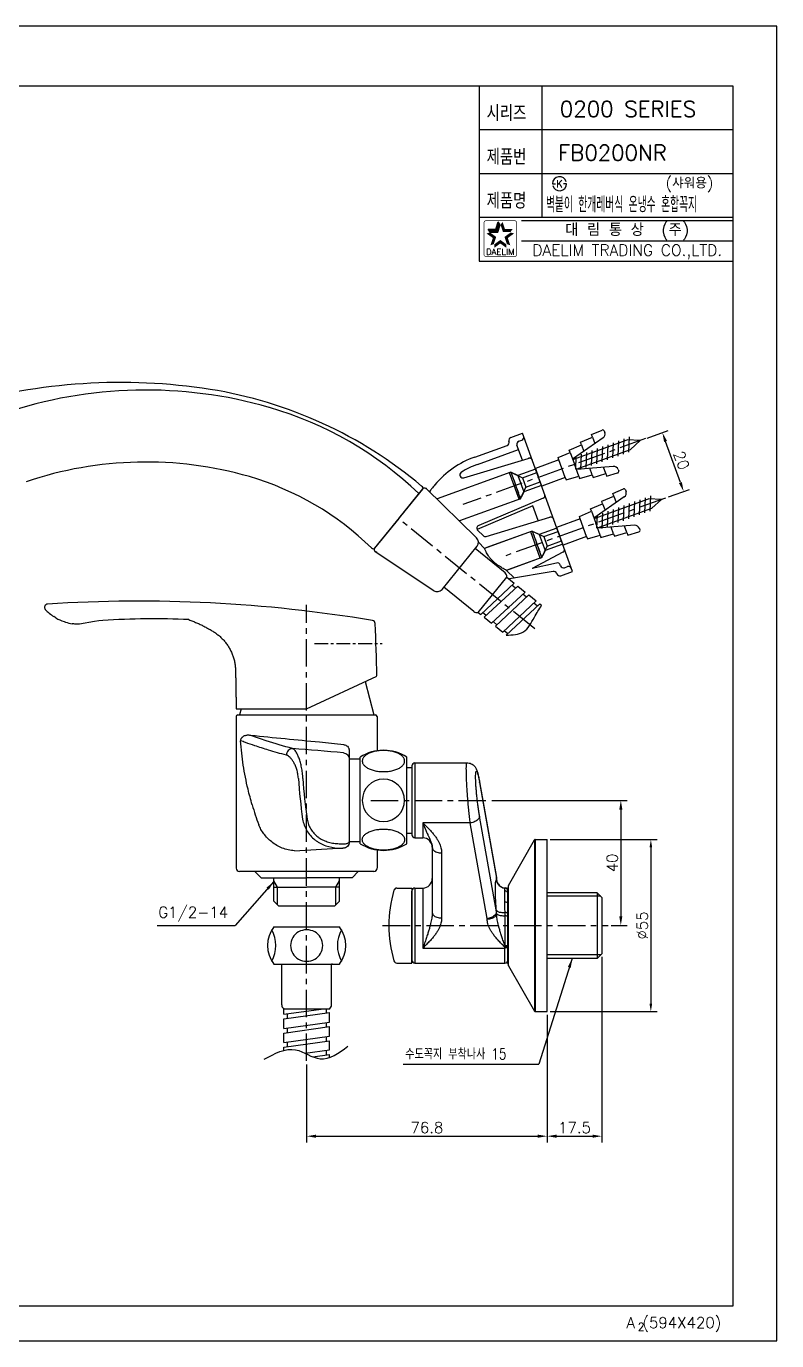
# Model space of a CAD drawing. Extents: x 8180 to 8774, y -5388 to -4968.
# Drawn here: x 8534.8 to 8774.5, y -5388.1 to -4968.1 of the extents above; entities that cross this region are included whole.
import ezdxf
from ezdxf.enums import TextEntityAlignment as Align

# ---------------------------------------------------------------- set-up
doc = ezdxf.new("R2010")
doc.units = 0
doc.header["$LTSCALE"] = 7
doc.header["$MEASUREMENT"] = 0
doc.linetypes.add('CENTER', pattern=[2, 1.25, -0.25, 0.25, -0.25])
doc.linetypes.add('HIDDEN', pattern=[0.375, 0.25, -0.125])
doc.layers.get('0').update_dxf_attribs({"color": 2, "linetype": 'CONTINUOUS'})
for name, color, linetype in [('08_ALL_FEATURES', 7, 'CONTINUOUS'), ('CL', 1, 'CENTER'), ('D', 2, 'CONTINUOUS'), ('DIM', 2, 'CONTINUOUS'), ('DWG', 7, 'CONTINUOUS'), ('HD', 6, 'HIDDEN'), ('Make2D 표시선', 7, 'CONTINUOUS')]:
    doc.layers.add(name, color=color, linetype=linetype)
doc.styles.add('GHS', font='ROMANS.shx', dxfattribs={"bigfont": 'GHS.shx'})
doc.styles.add('HAN', font='TXT.shx', dxfattribs={"bigfont": 'GHS.shx'})
doc.styles.add('ROMANS', font='romans', dxfattribs={"bigfont": 'GHS.shx'})
doc.dimstyles.new('STANDARD$7', dxfattribs={"dimtxt": 3.5, "dimasz": 3, "dimexe": 1, "dimexo": 1, "dimgap": 1, "dimtad": 1, "dimdec": 4, "dimzin": 0, "dimdsep": 46, "dimtxsty": 'GHS', "dimcen": 1, "dimclrd": 256, "dimclre": 256, "dimclrt": 2, "dimadec": 4, "dimazin": 0, "dimtfac": 1, "dimtdec": 4, "dimtmove": 2, "dimatfit": 2, "dimfxl": 0, "dimtolj": 1, "dimtzin": 0, "dimlwd": -1, "dimlwe": -1, "dimarcsym": 0})

# ---------------------------------------------------------------- blocks, each defined once
blk = doc.blocks.new('BORDER')
for p, q in [((1, 1), (0, 1)), ((1, 0), (1, 1)), ((0, 0), (1, 0))]:
    blk.add_line(p, q)
blk = doc.blocks.new('KS')
at = {"layer": 'D'}
for p, q in [((-2.25, 0), (-1.75, 0)), ((-1.75, 0), (-1.25, 0)), ((1.75, 0), (1.25, 0)), ((2.25, 0), (1.75, 0))]:
    blk.add_line(p, q, dxfattribs=at)
for start, end in [(15, 180), (195, 0)]:
    blk.add_arc((0, 0), 2.25, start, end, dxfattribs=at)
at = {"layer": 'D', "style": 'HAN'}
blk.add_text('K', height=2.39, dxfattribs=at).set_placement((0, 0), align=Align.MIDDLE)
blk = doc.blocks.new('S')
at = {"layer": 'DWG', "color": 2}
for p, q in [((5596.35, 3276.4), (5600.01, 3276.61)), ((5596.35, 3275.51), (5596.35, 3276.4)), ((5600.54, 3276.11), (5600.54, 3275.6)), ((5568.04, 3273.82), (5567.54, 3273.82)), ((5567.54, 3264.82), (5567.54, 3273.82)), ((5568.04, 3273.82), (5568.04, 3269.32)), ((5568.04, 3273.82), (5570.94, 3270.92)), ((5583.79, 3272.32), (5575.79, 3272.32)), ((5575.79, 3272.32), (5575.79, 3269.32)), ((5583.79, 3273.12), (5587.98, 3273.36)), ((5583.79, 3272.32), (5583.79, 3273.12)), ((5583.79, 3266.32), (5583.79, 3272.32)), ((5587.98, 3274.17), (5592.17, 3274.41)), ((5587.98, 3273.36), (5587.98, 3274.17)), ((5599.43, 3274.15), (5587.98, 3271.06)), ((5587.98, 3273.36), (5587.98, 3269.32)), ((5592.17, 3275.28), (5596.35, 3275.51)), ((5592.17, 3274.41), (5592.17, 3275.28)), ((5592.17, 3274.41), (5592.17, 3272.19)), ((5596.35, 3275.51), (5596.35, 3273.32)), ((5568.04, 3264.82), (5568.04, 3269.32)), ((5568.04, 3264.82), (5570.94, 3267.72)), ((5570.94, 3270.92), (5575.79, 3270.92)), ((5570.94, 3270.92), (5570.94, 3267.72)), ((5570.94, 3267.72), (5575.79, 3267.72)), ((5575.79, 3266.32), (5575.79, 3269.32)), ((5587.82, 3267.72), (5589.37, 3271.57)), ((5587.98, 3270.92), (5606.46, 3270.92)), ((5587.98, 3265.28), (5587.98, 3269.32)), ((5587.98, 3267.72), (5606.46, 3267.72)), ((5589.37, 3267.07), (5591.18, 3271.57)), ((5591.18, 3267.07), (5592.99, 3271.57)), ((5592.99, 3267.07), (5594.8, 3271.57)), ((5594.8, 3267.07), (5596.61, 3271.57)), ((5596.61, 3267.07), (5598.42, 3271.57)), ((5598.42, 3267.07), (5600.23, 3271.57)), ((5600.23, 3267.07), (5602.04, 3271.57)), ((5602.04, 3267.07), (5603.85, 3271.57)), ((5603.85, 3267.07), (5605.66, 3271.57)), ((5605.66, 3267.07), (5607.47, 3271.57)), ((5610.33, 3269.33), (5606.46, 3270.92)), ((5610.33, 3269.33), (5606.47, 3267.72)), ((5567.54, 3264.82), (5568.04, 3264.82)), ((5583.79, 3266.32), (5575.79, 3266.32)), ((5583.79, 3266.32), (5583.79, 3265.52)), ((5583.79, 3265.52), (5587.98, 3265.28)), ((5599.43, 3264.49), (5587.98, 3267.59)), ((5587.98, 3265.28), (5587.98, 3264.47)), ((5587.98, 3264.47), (5592.17, 3264.23)), ((5592.17, 3264.23), (5592.17, 3266.45)), ((5592.17, 3264.23), (5592.17, 3263.37)), ((5596.35, 3263.13), (5596.35, 3265.32)), ((5592.17, 3263.37), (5596.35, 3263.13)), ((5596.35, 3263.13), (5596.35, 3262.24)), ((5596.35, 3262.24), (5600.01, 3262.03)), ((5600.54, 3263.04), (5600.54, 3262.53))]:
    blk.add_line(p, q, dxfattribs=at)
for centre, radius, start, end in [((5600.04, 3276.11), 0.5, 0.0005, 93.2254), ((5599.04, 3275.6), 1.5, 285.1209, 0.0005), ((5599.04, 3263.04), 1.5, 0.0005, 74.8801), ((5600.04, 3262.53), 0.5, 266.7756, 0.0005)]:
    blk.add_arc(centre, radius, start, end, dxfattribs=at)

msp = doc.modelspace()

# ---------------------------------------------------------------- linework, layer by layer
at = {"color": 4}
for p, q in [((8211.5, -4987.09), (8760.5, -4987.09)), ((8760.5, -4987.09), (8760.5, -5377.09)), ((8760.5, -5377.09), (8211.5, -5377.09))]:
    msp.add_line(p, q, dxfattribs=at)
at = {"color": 7}
for p, q in [((8679.5, -4987.09), (8679.5, -5043.09)), ((8699.5, -4987.09), (8699.5, -5029.09)), ((8679.5, -5001.09), (8760.5, -5001.09)), ((8679.5, -5015.09), (8760.5, -5015.09)), ((8679.5, -5029.09), (8760.5, -5029.09)), ((8679.5, -5043.09), (8760.5, -5043.09))]:
    msp.add_line(p, q, dxfattribs=at)
at = {"color": 2}
for p, q in [((8684.74, -5032.9), (8685.49, -5030.6)), ((8685.4, -5033.82), (8686.15, -5031.51)), ((8686.15, -5031.51), (8685.49, -5030.6)), ((8682.98, -5033.82), (8682.31, -5032.9)), ((8682.31, -5032.9), (8684.74, -5032.9)), ((8682.98, -5033.82), (8685.4, -5033.82))]:
    msp.add_line(p, q, dxfattribs=at)
at = {"color": 2, "linetype": 'Continuous'}
for p, q in [((8693, -5030.09), (8760.5, -5030.09)), ((8693, -5036.59), (8760.5, -5036.59))]:
    msp.add_line(p, q, dxfattribs=at)
at = {"color": 7, "linetype": 'Continuous'}
for p, q in [((8657.97, -5244.43), (8657.97, -5266.43)), ((8658.97, -5243.43), (8658.97, -5267.43))]:
    msp.add_line(p, q, dxfattribs=at)
at = {"color": 2, "linetype": 'Continuous', "const_width": 0.2}
for points in [[(8680.97, -5030.95, -0.414214), (8681.72, -5030.2)], [(8680.97, -5040.95), (8680.97, -5030.95, -1)], [(8681.72, -5030.2), (8690.72, -5030.2, -0.414214), (8691.47, -5030.95, 0.043396)], [(8691.47, -5030.95), (8691.47, -5040.95, -0.414214), (8690.72, -5041.7)], [(8690.72, -5041.7), (8681.97, -5041.7, -0.414214), (8680.97, -5040.95, 0.672398)]]:
    msp.add_lwpolyline(points, format="xyb", dxfattribs=at)
at = {"color": 7, "linetype": 'Continuous'}
for points in [[(8648.9, -5199.48), (8648.51, -5199.49), (8648.13, -5199.51), (8647.75, -5199.53), (8647.37, -5199.57), (8647, -5199.62), (8646.63, -5199.68), (8646.28, -5199.75), (8645.92, -5199.83), (8645.58, -5199.92), (8645.25, -5200.02), (8644.93, -5200.13), (8644.63, -5200.24), (8644.34, -5200.37), (8644.07, -5200.5), (8643.81, -5200.64), (8643.58, -5200.78), (8643.36, -5200.93), (8643.16, -5201.08), (8642.98, -5201.24), (8642.81, -5201.4), (8642.66, -5201.56), (8642.53, -5201.73), (8642.42, -5201.9), (8642.33, -5202.07), (8642.25, -5202.24), (8642.2, -5202.42), (8642.16, -5202.6), (8642.14, -5202.78), (8642.14, -5202.96), (8642.16, -5203.13), (8642.2, -5203.31), (8642.25, -5203.49), (8642.33, -5203.66), (8642.42, -5203.84), (8642.53, -5204.01), (8642.66, -5204.17), (8642.81, -5204.34), (8642.98, -5204.5), (8643.16, -5204.65), (8643.36, -5204.8), (8643.58, -5204.95), (8643.81, -5205.09), (8644.07, -5205.23), (8644.34, -5205.36), (8644.63, -5205.49), (8644.93, -5205.6), (8645.25, -5205.71), (8645.58, -5205.81), (8645.92, -5205.9), (8646.28, -5205.98), (8646.63, -5206.05), (8647, -5206.11), (8647.37, -5206.16), (8647.75, -5206.2), (8648.13, -5206.23), (8648.51, -5206.24), (8648.9, -5206.25)], [(8648.9, -5206.25), (8649.29, -5206.24), (8649.67, -5206.23), (8650.05, -5206.2), (8650.43, -5206.16), (8650.8, -5206.11), (8651.17, -5206.05), (8651.53, -5205.98), (8651.88, -5205.9), (8652.22, -5205.81), (8652.55, -5205.71), (8652.87, -5205.6), (8653.18, -5205.49), (8653.46, -5205.36), (8653.74, -5205.23), (8653.99, -5205.09), (8654.23, -5204.95), (8654.45, -5204.8), (8654.65, -5204.65), (8654.83, -5204.5), (8654.99, -5204.34), (8655.14, -5204.17), (8655.27, -5204.01), (8655.38, -5203.84), (8655.48, -5203.66), (8655.55, -5203.49), (8655.61, -5203.31), (8655.64, -5203.13), (8655.66, -5202.96), (8655.66, -5202.78), (8655.64, -5202.6), (8655.61, -5202.42), (8655.55, -5202.24), (8655.48, -5202.07), (8655.38, -5201.9), (8655.27, -5201.73), (8655.14, -5201.56), (8654.99, -5201.4), (8654.83, -5201.24), (8654.65, -5201.08), (8654.45, -5200.93), (8654.23, -5200.78), (8653.99, -5200.64), (8653.74, -5200.5), (8653.46, -5200.37), (8653.18, -5200.24), (8652.87, -5200.13), (8652.55, -5200.02), (8652.22, -5199.92), (8651.88, -5199.83), (8651.53, -5199.75), (8651.17, -5199.68), (8650.8, -5199.62), (8650.43, -5199.57), (8650.05, -5199.53), (8649.67, -5199.51), (8649.29, -5199.49), (8648.9, -5199.48)], [(8648.9, -5231.36), (8648.51, -5231.36), (8648.13, -5231.34), (8647.75, -5231.31), (8647.37, -5231.28), (8647, -5231.23), (8646.63, -5231.17), (8646.28, -5231.1), (8645.92, -5231.02), (8645.58, -5230.93), (8645.25, -5230.83), (8644.93, -5230.72), (8644.63, -5230.6), (8644.34, -5230.48), (8644.07, -5230.35), (8643.81, -5230.21), (8643.58, -5230.07), (8643.36, -5229.92), (8643.16, -5229.77), (8642.98, -5229.61), (8642.81, -5229.45), (8642.66, -5229.29), (8642.53, -5229.12), (8642.42, -5228.95), (8642.33, -5228.78), (8642.25, -5228.6), (8642.2, -5228.43), (8642.16, -5228.25), (8642.14, -5228.07), (8642.14, -5227.89), (8642.16, -5227.71), (8642.2, -5227.54), (8642.25, -5227.36), (8642.33, -5227.18), (8642.42, -5227.01), (8642.53, -5226.84), (8642.66, -5226.67), (8642.81, -5226.51), (8642.98, -5226.35), (8643.16, -5226.2), (8643.36, -5226.04), (8643.58, -5225.9), (8643.81, -5225.75), (8644.07, -5225.62), (8644.34, -5225.48), (8644.63, -5225.36), (8644.93, -5225.24), (8645.25, -5225.13), (8645.58, -5225.03), (8645.92, -5224.94), (8646.28, -5224.86), (8646.63, -5224.79), (8647, -5224.74), (8647.37, -5224.69), (8647.75, -5224.65), (8648.13, -5224.62), (8648.51, -5224.6), (8648.9, -5224.6)], [(8648.9, -5224.6), (8649.29, -5224.6), (8649.67, -5224.62), (8650.05, -5224.65), (8650.43, -5224.69), (8650.8, -5224.74), (8651.17, -5224.79), (8651.53, -5224.86), (8651.88, -5224.94), (8652.22, -5225.03), (8652.55, -5225.13), (8652.87, -5225.24), (8653.18, -5225.36), (8653.46, -5225.48), (8653.74, -5225.62), (8653.99, -5225.75), (8654.23, -5225.9), (8654.45, -5226.04), (8654.65, -5226.2), (8654.83, -5226.35), (8654.99, -5226.51), (8655.14, -5226.67), (8655.27, -5226.84), (8655.38, -5227.01), (8655.48, -5227.18), (8655.55, -5227.36), (8655.61, -5227.54), (8655.64, -5227.71), (8655.66, -5227.89), (8655.66, -5228.07), (8655.64, -5228.25), (8655.61, -5228.43), (8655.55, -5228.6), (8655.48, -5228.78), (8655.38, -5228.95), (8655.27, -5229.12), (8655.14, -5229.29), (8654.99, -5229.45), (8654.83, -5229.61), (8654.65, -5229.77), (8654.45, -5229.92), (8654.23, -5230.07), (8653.99, -5230.21), (8653.74, -5230.35), (8653.46, -5230.48), (8653.18, -5230.6), (8652.87, -5230.72), (8652.55, -5230.83), (8652.22, -5230.93), (8651.88, -5231.02), (8651.53, -5231.1), (8651.17, -5231.17), (8650.8, -5231.23), (8650.43, -5231.28), (8650.05, -5231.31), (8649.67, -5231.34), (8649.29, -5231.36), (8648.9, -5231.36)]]:
    msp.add_lwpolyline(points, dxfattribs=at)
for centre, radius, start, end in [((8648.9, -5215.42), 6.76, 360, 180), ((8648.9, -5215.42), 6.76, 180, 0), ((8658.97, -5244.43), 1, 90, 180), ((8658.97, -5266.43), 1, 180, 270)]:
    msp.add_arc(centre, radius, start, end, dxfattribs=at)
msp.add_open_spline([(8586.76, -5157.68), (8586.97, -5157.76), (8587.58, -5157.99), (8588.59, -5158.41), (8589.79, -5158.93), (8590.97, -5159.49), (8592.13, -5160.09), (8593.26, -5160.72), (8594.39, -5161.37), (8595.48, -5162.08), (8596.5, -5162.89), (8597.45, -5163.79), (8598.31, -5164.76), (8599.09, -5165.81), (8599.77, -5166.92), (8600.36, -5168.08), (8600.84, -5169.29), (8601.22, -5170.55), (8601.48, -5171.82), (8601.64, -5173.12), (8601.66, -5174.22), (8601.68, -5174.9), (8601.68, -5175.14)], degree=3, knots=[7.986024, 7.986024, 7.986024, 7.986024, 8.655534, 9.956126, 11.2648, 12.569668, 13.878152, 15.175591, 16.468411, 17.783882, 19.075363, 20.375233, 21.683693, 22.982432, 24.286622, 25.581845, 26.885233, 28.193881, 29.503297, 30.792528, 32.100557, 32.821524, 32.821524, 32.821524, 32.821524], dxfattribs=at)
msp.add_spline([(8601.68, -5175.14), (8601.69, -5175.72), (8601.71, -5177.02), (8601.74, -5178.32), (8601.76, -5179.62), (8601.78, -5180.93), (8601.8, -5182.23), (8601.83, -5183.53), (8601.85, -5184.83), (8601.87, -5186.14)], degree=3, dxfattribs=at)
at = {"color": 2}
for points in [[(8684.74, -5032.9), (8685.4, -5033.82), (8685.49, -5030.6), (8686.15, -5031.51)], [(8686.96, -5030.6), (8686.3, -5031.51), (8687.71, -5032.9), (8687.05, -5033.82)], [(8683.82, -5035.73), (8684.89, -5035.38), (8681.85, -5034.31), (8682.93, -5033.96)], [(8682.31, -5032.9), (8682.98, -5033.82), (8684.74, -5032.9), (8685.4, -5033.82)], [(8683.07, -5038.04), (8684.14, -5037.69), (8683.82, -5035.73), (8684.89, -5035.38)], [(8687.71, -5032.9), (8687.05, -5033.82), (8690.14, -5032.9), (8689.47, -5033.82)], [(8690.59, -5034.31), (8689.52, -5033.96), (8688.63, -5035.73), (8687.56, -5035.38)], [(8688.63, -5035.73), (8687.56, -5035.38), (8689.38, -5038.04), (8688.31, -5037.69)], [(8686.22, -5037.48), (8686.22, -5036.35), (8684.26, -5038.91), (8684.26, -5037.78)], [(8688.19, -5038.91), (8688.19, -5037.78), (8686.22, -5037.48), (8686.22, -5036.35)]]:
    msp.add_solid(points, dxfattribs=at)
at = {"layer": '08_ALL_FEATURES', "color": 7, "linetype": 'Continuous'}
for p, q in [((8637.97, -5199.51), (8637.97, -5228.72)), ((8637.97, -5202.12), (8641.47, -5202.12)), ((8637.97, -5228.56), (8641.47, -5228.56))]:
    msp.add_line(p, q, dxfattribs=at)
for centre, radius, start, end in [((8115.79, -11362.77), 6184.47, 85.173609, 85.325243), ((8804.83, -5195.78), 183.54, 183.939, 188.0363), ((8802.24, -5196.1), 179.51, 183.9407, 188.1266), ((8706.34, -5187.8), 103.53, 196.2963, 200.0152), ((8502.56, -3281.23), 1953.88, 273.45961, 273.86809), ((8657.9, -4671.1), 558.65, 267.5816, 267.7401), ((8659.09, -4644.18), 586.99, 267.58586, 267.73438), ((8636.08, -5223.63), 5.68, 267.8272, 268.9125), ((8635.93, -5225.86), 4.86, 269.5269, 270.0148), ((8635.93, -5225.23), 5.48, 269.996, 270.4419)]:
    msp.add_arc(centre, radius, start, end, dxfattribs=at)
for points, knots in [([(8606.53, -5194.7), (8606.17, -5194.64), (8605.62, -5194.61), (8604.93, -5194.7), (8604.46, -5194.84), (8604.05, -5195.05), (8603.74, -5195.29), (8603.54, -5195.51), (8603.41, -5195.69), (8603.27, -5195.97), (8603.24, -5196.22), (8603.26, -5196.37)], [0, 0, 0, 0, 0.266895, 0.387382, 0.502881, 0.616038, 0.723072, 0.775923, 0.829555, 0.886496, 1, 1, 1, 1]), ([(8636.2, -5197.66), (8633.63, -5197.39), (8623.74, -5196.39), (8613.84, -5195.46), (8606.53, -5194.7)], [0, 0, 0, 0, 0.260683, 1, 1, 1, 1]), ([(8619.82, -5198.87), (8617.02, -5198.1), (8612.56, -5196.79), (8608.16, -5195.29), (8606.53, -5194.7)], [0, 0, 0, 0, 0.626236, 1, 1, 1, 1]), ([(8606.97, -5216.85), (8606.49, -5215.19), (8605.38, -5211.02), (8604.28, -5205.5), (8603.58, -5200.33), (8603.35, -5197.7), (8603.26, -5196.37)], [0, 0, 0, 0, 0.249269, 0.620607, 0.808088, 1, 1, 1, 1]), ([(8617.88, -5201.01), (8615.97, -5200.48), (8612.6, -5199.52), (8608.26, -5198.14), (8605.29, -5197.13), (8603.78, -5196.57), (8603.26, -5196.37)], [0, 0, 0, 0, 0.386899, 0.685436, 0.891154, 1, 1, 1, 1]), ([(8619.82, -5198.87), (8619.57, -5198.87), (8619.05, -5198.98), (8618.4, -5199.47), (8617.97, -5200.18), (8617.88, -5200.73), (8617.88, -5201.01)], [0, 0, 0, 0, 0.237785, 0.485485, 0.741775, 1, 1, 1, 1]), ([(8623.15, -5208.43), (8623.14, -5208.14), (8623.11, -5207.54), (8623.02, -5206.66), (8622.9, -5205.79), (8622.75, -5204.94), (8622.58, -5204.12), (8622.33, -5203.12), (8621.97, -5201.99), (8621.48, -5200.82), (8620.97, -5199.9), (8620.43, -5199.24), (8620.02, -5198.95), (8619.82, -5198.87)], [0, 0, 0, 0, 0.085333, 0.170915, 0.255592, 0.338397, 0.418451, 0.495082, 0.635922, 0.75763, 0.858545, 0.938666, 1, 1, 1, 1]), ([(8636.2, -5197.66), (8636.43, -5197.68), (8636.86, -5197.78), (8637.41, -5198.13), (8637.74, -5198.55), (8637.93, -5199.02), (8637.97, -5199.33), (8637.97, -5199.51)], [0, 0, 0, 0, 0.246454, 0.460801, 0.674137, 0.803042, 1, 1, 1, 1]), ([(8621.72, -5208.39), (8621.69, -5207.91), (8621.57, -5206.97), (8621.25, -5205.62), (8620.82, -5204.4), (8620.3, -5203.34), (8619.74, -5202.47), (8619.01, -5201.61), (8618.34, -5201.14), (8617.88, -5201.01)], [0, 0, 0, 0, 0.165101, 0.326424, 0.476586, 0.61174, 0.731166, 0.835202, 1, 1, 1, 1]), ([(8636.13, -5200.23), (8636.38, -5200.25), (8636.87, -5200.38), (8637.48, -5200.83), (8637.88, -5201.47), (8637.97, -5201.97), (8637.97, -5202.22)], [0, 0, 0, 0, 0.250429, 0.500523, 0.750321, 1, 1, 1, 1]), ([(8620.47, -5231.54), (8619.81, -5231.5), (8618.49, -5231.3), (8615.97, -5230.51), (8613.7, -5229.19), (8611.85, -5227.51), (8610.7, -5226.17), (8609.76, -5224.75), (8609.27, -5223.75), (8609.07, -5223.23)], [0, 0, 0, 0, 0.134109, 0.268996, 0.531909, 0.656757, 0.775289, 0.8886, 1, 1, 1, 1]), ([(8623.09, -5221.44), (8623.19, -5222.08), (8623.51, -5223.35), (8624.36, -5225.13), (8625.52, -5226.73), (8626.73, -5227.85), (8627.81, -5228.62), (8628.94, -5229.3), (8631.07, -5230.23), (8633.05, -5230.59), (8634.37, -5230.65)], [0, 0, 0, 0, 0.123842, 0.248077, 0.372514, 0.49758, 0.560271, 0.623079, 0.748751, 1, 1, 1, 1]), ([(8624.53, -5221.47), (8624.63, -5222.02), (8624.88, -5223.12), (8625.61, -5224.64), (8626.65, -5225.99), (8627.71, -5226.95), (8628.65, -5227.59), (8629.39, -5228.01), (8630.17, -5228.36), (8630.97, -5228.66), (8631.79, -5228.9), (8632.9, -5229.13), (8633.76, -5229.21), (8634.32, -5229.25)], [0, 0, 0, 0, 0.123158, 0.247013, 0.371659, 0.496953, 0.559761, 0.622619, 0.685564, 0.748526, 0.811436, 0.874296, 1, 1, 1, 1]), ([(8637.97, -5228.72), (8637.97, -5228.98), (8637.87, -5229.51), (8637.42, -5230.17), (8636.87, -5230.54), (8636.37, -5230.69), (8636.1, -5230.72), (8635.97, -5230.72)], [0, 0, 0, 0, 0.250023, 0.499763, 0.749616, 0.875177, 1, 1, 1, 1]), ([(8636.47, -5229.3), (8636.67, -5229.28), (8637.04, -5229.24), (8637.46, -5229.13), (8637.72, -5229), (8637.88, -5228.9), (8637.97, -5228.79), (8637.97, -5228.72)], [0, 0, 0, 0, 0.361301, 0.660193, 0.779122, 0.875516, 1, 1, 1, 1]), ([(8635.97, -5229.31), (8636.02, -5229.31), (8636.18, -5229.31), (8636.34, -5229.31), (8636.47, -5229.3)], [0, 0, 0, 0, 0.25227, 1, 1, 1, 1])]:
    msp.add_open_spline(points, degree=3, knots=knots, dxfattribs=at)
at = {"layer": 'CL'}
for p, q in [((8732.63, -5099.85), (8674.21, -5120.94)), ((8738.98, -5118.82), (8687.67, -5137.35)), ((8697.21, -5160.64), (8653.75, -5125.42)), ((8624.37, -5298.7), (8624.37, -5152.94)), ((8644.87, -5215.42), (8682.66, -5215.42)), ((8648.63, -5255.43), (8720.67, -5255.43))]:
    msp.add_line(p, q, dxfattribs=at)
at = {"layer": 'CL', "ltscale": 0.5}
msp.add_line((8626.87, -5165.34), (8648.52, -5165.34), dxfattribs=at)
at = {"layer": 'D'}
for p, q in [((8733.13, -5099.67), (8739.86, -5097.24)), ((8743.75, -5113.91), (8739, -5100.74)), ((8739.92, -5118.48), (8746.65, -5116.05)), ((8683.56, -5215.42), (8726.71, -5215.42)), ((8724.71, -5218.42), (8724.71, -5252.43)), ((8646.13, -5238.11), (8646.84, -5237.39)), ((8615.02, -5243.14), (8613.9, -5241.19)), ((8633.72, -5243.14), (8634.85, -5241.19)), ((8615.02, -5248.77), (8615.02, -5243.14)), ((8633.72, -5248.77), (8633.72, -5243.14)), ((8576.58, -5255.45), (8601.52, -5255.45)), ((8721.67, -5255.43), (8726.71, -5255.43)), ((8718.67, -5265.43), (8718.67, -5324.74)), ((8701.17, -5283.93), (8701.17, -5324.74)), ((8701.17, -5283.93), (8701.17, -5324.74)), ((8624.37, -5299.8), (8624.37, -5324.74)), ((8624.37, -5299.8), (8624.37, -5324.74)), ((8655.21, -5299.67), (8698.52, -5299.67)), ((8627.37, -5322.74), (8698.17, -5322.74)), ((8704.17, -5322.74), (8715.67, -5322.74))]:
    msp.add_line(p, q, dxfattribs=at)
for points in [[(8688.14, -5162.62), (8693.58, -5161.59), (8697.09, -5156.92), (8699.42, -5153.1)], [(8610.79, -5298.15), (8620.83, -5295.13), (8628.67, -5298.03), (8637.55, -5293.97)]]:
    msp.add_spline(points, degree=3, dxfattribs=at)
for p in [(8662.52, -5115.82), (8646.24, -5135.91), (8646.69, -5136.17)]:
    msp.add_point(p, dxfattribs=at)
for points in [[(8739.47, -5100.57), (8738.53, -5100.91), (8737.98, -5097.92)], [(8744.22, -5113.74), (8743.28, -5114.08), (8744.77, -5116.73)], [(8724.21, -5218.42), (8725.21, -5218.42), (8724.71, -5215.42)], [(8724.21, -5252.43), (8725.21, -5252.43), (8724.71, -5255.43)], [(8627.37, -5322.24), (8627.37, -5323.24), (8624.37, -5322.74)], [(8698.17, -5322.24), (8698.17, -5323.24), (8701.17, -5322.74)], [(8704.17, -5322.24), (8704.17, -5323.24), (8701.17, -5322.74)], [(8715.67, -5322.24), (8715.67, -5323.24), (8718.67, -5322.74)]]:
    msp.add_solid(points, dxfattribs=at)
at = {"layer": 'DWG'}
for p, q in [((8689.59, -5099.44), (8693.35, -5098.08)), ((8709.31, -5142.29), (8693.35, -5098.08)), ((8678.08, -5105.73), (8688.39, -5102)), ((8693.28, -5106.71), (8691.55, -5101.92)), ((8692.15, -5100.64), (8693.09, -5100.3)), ((8674.6, -5112.37), (8696.16, -5105.84)), ((8678.93, -5108.08), (8692.06, -5103.34)), ((8689.63, -5110.59), (8666.06, -5119.1)), ((8673.78, -5110.57), (8673.75, -5110.58)), ((8691.87, -5111.64), (8689.63, -5110.59)), ((8697.51, -5109.61), (8691.87, -5111.64)), ((8691.87, -5111.64), (8693.74, -5116.82)), ((8699.38, -5114.78), (8693.74, -5116.82)), ((8653.79, -5125.38), (8661.49, -5115.88)), ((8662.52, -5115.82), (8678.64, -5131.53)), ((8692.69, -5119.06), (8673.17, -5126.1)), ((8692.69, -5119.06), (8673.17, -5126.1)), ((8699.87, -5118.91), (8679.35, -5127.55)), ((8696.65, -5121.35), (8678.82, -5128.86)), ((8698.35, -5126.05), (8696.65, -5121.35)), ((8653.79, -5125.38), (8646.09, -5134.88)), ((8681.69, -5131.09), (8702.04, -5124.93)), ((8680.7, -5130.84), (8679.04, -5129.18)), ((8696.42, -5129.4), (8681.21, -5134.9)), ((8696.42, -5129.4), (8681.6, -5134.76)), ((8704.31, -5128.42), (8698.66, -5130.46)), ((8698.66, -5130.46), (8700.53, -5135.63)), ((8646.24, -5135.91), (8664.96, -5148.42)), ((8667.62, -5148.02), (8678.8, -5134.23)), ((8687.73, -5142.72), (8678.18, -5134.99)), ((8681.21, -5134.9), (8679.26, -5132.95)), ((8706.19, -5136.17), (8696.35, -5141.37)), ((8706.17, -5133.59), (8700.53, -5135.63)), ((8699.48, -5137.87), (8688.24, -5141.93)), ((8699.48, -5137.87), (8688.64, -5141.78)), ((8704.22, -5139.59), (8696.35, -5141.37)), ((8705.47, -5140.49), (8705.38, -5140.22)), ((8706.75, -5141.09), (8707.69, -5140.75)), ((8679.18, -5155.36), (8688.32, -5144.1)), ((8690.71, -5144.39), (8688.24, -5141.93)), ((8688.32, -5144.1), (8690.67, -5146.01)), ((8703.11, -5142.25), (8689.12, -5144.66)), ((8704.22, -5142.9), (8704.27, -5143.05)), ((8705.55, -5143.65), (8709.31, -5142.29)), ((8677.72, -5155.07), (8668.17, -5147.34)), ((8679.96, -5155.99), (8690.67, -5146.01)), ((8681.11, -5156.92), (8691.82, -5146.94)), ((8683.46, -5158.83), (8694.17, -5148.85)), ((8691.11, -5147.65), (8689.93, -5146.7)), ((8691.82, -5146.94), (8694.17, -5148.85)), ((8684.64, -5159.78), (8695.35, -5149.8)), ((8686.99, -5161.69), (8697.71, -5151.71)), ((8688.14, -5162.62), (8698.86, -5152.64)), ((8694.61, -5150.49), (8693.44, -5149.54)), ((8695.35, -5149.8), (8697.71, -5151.71)), ((8698.14, -5153.35), (8696.97, -5152.4)), ((8698.86, -5152.64), (8699.42, -5153.1)), ((8679.18, -5155.36), (8679.96, -5155.99)), ((8681.68, -5156.39), (8680.54, -5155.44)), ((8681.11, -5156.92), (8683.46, -5158.83)), ((8685.16, -5159.3), (8684, -5158.33)), ((8684.64, -5159.78), (8686.99, -5161.69)), ((8688.62, -5162.18), (8687.49, -5161.23)), ((8643.01, -5177.45), (8645.87, -5188.14)), ((8603.41, -5186.14), (8602.87, -5188.14)), ((8601.87, -5188.64), (8601.87, -5237.14)), ((8602.37, -5188.14), (8624.37, -5188.14)), ((8602.87, -5188.14), (8604.56, -5188.14)), ((8624.37, -5188.14), (8646.37, -5188.14)), ((8644.19, -5188.14), (8645.87, -5188.14)), ((8646.87, -5188.64), (8646.87, -5199.58)), ((8641.47, -5229.27), (8641.47, -5201.58)), ((8656.4, -5229.27), (8656.4, -5201.58)), ((8658.97, -5203.42), (8675.62, -5203.42)), ((8658.97, -5203.42), (8658.97, -5227.42)), ((8656.4, -5204.92), (8657.97, -5204.92)), ((8657.97, -5204.42), (8657.97, -5226.42)), ((8679.59, -5209.51), (8684.96, -5240.08)), ((8679.6, -5209.69), (8684.97, -5240.27)), ((8684.97, -5251.06), (8679.6, -5220.49)), ((8676.63, -5222.62), (8661.47, -5222.62)), ((8661.47, -5222.62), (8661.47, -5227.42)), ((8682, -5253.2), (8676.63, -5222.62)), ((8656.4, -5225.92), (8657.97, -5225.92)), ((8658.97, -5227.42), (8661.47, -5227.42)), ((8688.87, -5242.59), (8697.09, -5228.09)), ((8697.09, -5228.09), (8697.09, -5282.78)), ((8697.35, -5227.93), (8697.35, -5282.93)), ((8697.35, -5227.93), (8701.17, -5227.93)), ((8701.17, -5282.93), (8701.17, -5227.93)), ((8646.87, -5231.27), (8646.87, -5237.14)), ((8664.47, -5230.42), (8664.47, -5251.23)), ((8667.47, -5232.22), (8667.47, -5253.03)), ((8624.37, -5238.14), (8602.87, -5238.14)), ((8609.87, -5240.14), (8607.87, -5238.14)), ((8609.87, -5240.14), (8624.37, -5240.14)), ((8613.9, -5247.64), (8613.9, -5240.14)), ((8645.87, -5238.14), (8624.37, -5238.14)), ((8638.87, -5240.14), (8624.37, -5240.14)), ((8634.85, -5247.64), (8634.85, -5240.14)), ((8638.87, -5240.14), (8640.87, -5238.14)), ((8684.97, -5240.27), (8684.97, -5240.81)), ((8685, -5240.52), (8685, -5240.47)), ((8685.01, -5240.65), (8685.01, -5240.66)), ((8613.9, -5243.14), (8624.37, -5243.14)), ((8634.85, -5243.14), (8624.37, -5243.14)), ((8653.22, -5243.43), (8657.97, -5243.43)), ((8657.97, -5243.43), (8657.97, -5246.43)), ((8657.97, -5267.43), (8657.97, -5244.43)), ((8658.97, -5243.43), (8661.47, -5243.43)), ((8661.47, -5243.43), (8661.47, -5262.63)), ((8687.67, -5247.9), (8687.67, -5244.35)), ((8688.67, -5267.53), (8688.67, -5243.34)), ((8688.87, -5268.27), (8688.87, -5242.59)), ((8717.17, -5244.93), (8701.17, -5244.93)), ((8718.67, -5246.43), (8717.17, -5244.93)), ((8717.17, -5244.93), (8717.17, -5265.93)), ((8613.9, -5247.64), (8615.4, -5249.14)), ((8615.4, -5249.14), (8633.35, -5249.14)), ((8634.85, -5247.64), (8633.35, -5249.14)), ((8718.67, -5246.43), (8718.67, -5264.43)), ((8684.97, -5250.52), (8684.97, -5251.06)), ((8687.76, -5261.98), (8687.76, -5252.33)), ((8687.67, -5267.43), (8687.67, -5262.31)), ((8661.47, -5262.63), (8687.67, -5262.63)), ((8717.17, -5265.93), (8701.17, -5265.93)), ((8718.67, -5264.43), (8717.17, -5265.93)), ((8653.22, -5267.43), (8657.97, -5267.43)), ((8658.97, -5267.43), (8687.67, -5267.43)), ((8688.87, -5268.27), (8697.09, -5282.78)), ((8697.35, -5282.93), (8701.17, -5282.93))]:
    msp.add_line(p, q, dxfattribs=at)
at = {"layer": 'DWG', "color": 0}
for p, q in [((8661.37, -5115.23), (8661.06, -5114.98)), ((8646.07, -5134.91), (8661.44, -5115.94)), ((8645.06, -5134.74), (8645.36, -5134.98))]:
    msp.add_line(p, q, dxfattribs=at)
at = {"layer": 'DWG', "color": 2}
for p, q in [((8702.17, -5227.93), (8736.3, -5227.93)), ((8734.3, -5230.43), (8734.3, -5280.43)), ((8718.32, -5246.08), (8701.17, -5246.08)), ((8718.32, -5264.78), (8701.17, -5264.78)), ((8702.17, -5282.93), (8736.3, -5282.93))]:
    msp.add_line(p, q, dxfattribs=at)
at = {"layer": 'DWG', "color": 7, "linetype": 'Continuous'}
for p, q in [((8613.87, -5255.81), (8634.87, -5255.81)), ((8613.87, -5267.81), (8634.87, -5267.81)), ((8616.42, -5280.8), (8616.42, -5267.81)), ((8632.32, -5280.8), (8632.32, -5267.81)), ((8632.62, -5267.81), (8632.32, -5267.81)), ((8630.62, -5282.11), (8617.12, -5282.11)), ((8617.12, -5283.78), (8629, -5282.11)), ((8617.12, -5283.78), (8617.12, -5282.11)), ((8617.12, -5285.26), (8631.62, -5283.22)), ((8630.62, -5282.11), (8630.62, -5283.36)), ((8631.62, -5282.11), (8630.62, -5282.11)), ((8631.62, -5286.25), (8631.62, -5283.22)), ((8617.12, -5288.29), (8617.12, -5285.26)), ((8617.12, -5288.29), (8631.62, -5286.25)), ((8617.12, -5289.77), (8631.62, -5287.73)), ((8618.12, -5283.64), (8618.12, -5285.12)), ((8630.62, -5286.39), (8630.62, -5287.87)), ((8631.62, -5290.76), (8631.62, -5287.73)), ((8617.12, -5292.8), (8617.12, -5289.77)), ((8617.12, -5292.8), (8631.62, -5290.76)), ((8618.12, -5288.15), (8618.12, -5289.63)), ((8630.62, -5290.87), (8630.62, -5292.38)), ((8617.12, -5294.28), (8631.62, -5292.24)), ((8617.12, -5295.3), (8617.12, -5294.28)), ((8618.12, -5292.63), (8618.12, -5294.14)), ((8623.85, -5296.23), (8631.62, -5295.14)), ((8630.62, -5295.25), (8630.62, -5296.76)), ((8631.62, -5295.14), (8631.62, -5292.24)), ((8626.3, -5297.37), (8631.62, -5296.62)), ((8631.62, -5297.62), (8631.62, -5296.62))]:
    msp.add_line(p, q, dxfattribs=at)
at = {"layer": 'DWG', "color": 0}
for centre, radius, start, end in [((8564.96, -5266.73), 184.84, 81.104, 106.3442), ((8571.59, -5221.42), 139.05, 49.9506, 80.9134), ((8661.05, -5115.62), 0.5, 320.9802, 50.9802), ((8645.68, -5134.6), 0.5, 230.9802, 320.9802)]:
    msp.add_arc(centre, radius, start, end, dxfattribs=at)
at = {"layer": 'DWG'}
for centre, radius, start, end in [((8573.05, -5226.73), 142.41, 73.9483, 108.6688), ((8580.05, -5201.34), 116.07, 46.3018, 73.7677), ((8688.05, -5101.06), 1, 289.851, 19.851), ((8689.93, -5100.38), 1, 109.851, 199.851), ((8692.49, -5101.58), 1, 109.851, 199.851), ((8692.75, -5099.36), 1, 289.851, 19.851), ((8688.27, -5133.94), 30, 109.8525, 139.851), ((8695.54, -5107.08), 1, 19.851, 106.851), ((8573.05, -5226.73), 119.41, 73.9483, 108.6688), ((8674.31, -5111.42), 1, 123.6836, 286.8614), ((8688.27, -5133.94), 27.5, 109.8525, 121.782), ((8580.05, -5201.34), 93.07, 45.691, 73.7677), ((8662.03, -5116.32), 0.7, 45.7237, 140.9802), ((8664.67, -5116.94), 1, 139.851, 180.1086), ((8699.48, -5117.99), 1, 292.851, 19.851), ((8679.74, -5128.47), 1, 112.851, 224.9974), ((8702.33, -5125.89), 1, 19.851, 106.851), ((8677.25, -5132.97), 2, 320.9802, 45.7237), ((8681.4, -5130.14), 1, 224.9974, 286.851), ((8646.63, -5135.33), 0.7, 140.9802, 236.2366), ((8705.72, -5135.29), 1, 297.851, 19.851), ((8704.44, -5140.56), 1, 19.851, 102.7801), ((8706.41, -5140.15), 1, 199.851, 289.851), ((8708.03, -5141.69), 1, 19.851, 109.851), ((8686.82, -5143.91), 1.5, 353.1802, 52.7125), ((8703.28, -5143.24), 1, 19.851, 99.7801), ((8705.21, -5142.71), 1, 199.851, 289.851), ((8666.07, -5146.76), 2, 236.2366, 320.9802), ((8678.71, -5153.95), 1.5, 228.444, 287.9763), ((8602.37, -5188.64), 0.5, 90.0046, 180), ((8646.37, -5188.64), 0.5, 0, 89.9954), ((8648.94, -5213.42), 14, 57.7819, 122.2181), ((8658.97, -5204.42), 1, 90, 180), ((8658.97, -5226.42), 1, 180, 270), ((8661.47, -5230.42), 3, 0, 90), ((8697.35, -5228.23), 0.3, 90, 150.4689), ((8648.94, -5217.42), 14, 237.7819, 302.2181), ((8602.87, -5237.14), 1, 180, 269.9833), ((8645.87, -5237.14), 1, 270.0168, 0), ((8661.47, -5240.43), 3, 270, 0), ((8690.63, -5255.43), 40, 163.6173, 196.3827), ((8653.22, -5244.43), 1, 90, 163.6173), ((8687.67, -5244.42), 1, 0, 85.3574), ((8690.17, -5243.33), 1.5, 150.4688, 180), ((8653.22, -5266.43), 1, 196.3827, 270), ((8687.67, -5266.43), 1, 270, 0), ((8690.17, -5267.53), 1.5, 180, 209.5312), ((8697.35, -5282.63), 0.3, 209.5311, 270)]:
    msp.add_arc(centre, radius, start, end, dxfattribs=at)
at = {"layer": 'DWG', "color": 7, "linetype": 'Continuous'}
for centre, radius, start, end in [((8621.87, -5261.81), 10, 143.1175, 216.8699), ((8604.55, -5261.81), 10, 330, 30), ((8624.26, -5261.83), 5.02, 88.6566, 271.3434), ((8624.49, -5261.83), 5.02, 268.6566, 91.3434), ((8644.19, -5261.81), 10, 150, 210), ((8626.87, -5261.81), 10, 323.1301, 36.9083), ((8617.92, -5280.84), 1.5, 178.2676, 237.8), ((8630.82, -5280.84), 1.5, 302.2, 1.7324)]:
    msp.add_arc(centre, radius, start, end, dxfattribs=at)
at = {"layer": 'DWG'}
for points in [[(8665.34, -5114.6), (8664.29, -5115.84), (8663.91, -5116.29)], [(8688.24, -5141.93), (8688.14, -5141.88), (8687.84, -5141.73), (8687.4, -5141.5), (8686.86, -5141.2), (8686.25, -5140.84), (8685.58, -5140.41), (8684.89, -5139.9), (8684.19, -5139.31), (8683.52, -5138.66), (8682.92, -5137.97), (8682.41, -5137.28), (8682.01, -5136.63), (8681.7, -5136.05), (8681.48, -5135.57), (8681.33, -5135.2), (8681.24, -5134.97), (8681.21, -5134.9)], [(8676.63, -5222.62), (8676.41, -5220.84), (8676.2, -5218.89), (8676, -5216.84), (8675.82, -5214.75), (8675.66, -5212.68), (8675.53, -5210.69), (8675.44, -5208.85), (8675.39, -5207.21), (8675.37, -5205.82), (8675.39, -5204.72), (8675.44, -5203.94), (8675.53, -5203.51), (8675.63, -5203.45)], [(8675.62, -5203.42), (8675.9, -5203.44), (8676.61, -5203.59), (8677.24, -5203.88), (8677.76, -5204.29), (8678.16, -5204.74), (8678.44, -5205.19), (8678.64, -5205.62), (8678.79, -5206.03), (8678.93, -5206.47), (8679.06, -5206.96), (8679.19, -5207.52), (8679.33, -5208.14), (8679.46, -5208.84), (8679.59, -5209.51)], [(8679.6, -5220.49), (8679.38, -5219.15), (8679.17, -5217.69), (8678.97, -5216.15), (8678.79, -5214.58), (8678.63, -5213.03), (8678.51, -5211.54), (8678.41, -5210.16), (8678.36, -5208.93), (8678.34, -5207.89), (8678.36, -5207.06), (8678.41, -5206.48), (8678.51, -5206.16), (8678.63, -5206.1), (8678.79, -5206.32), (8678.97, -5206.81), (8679.17, -5207.55), (8679.38, -5208.52), (8679.53, -5209.28)], [(8679.53, -5209.28), (8679.6, -5209.69)], [(8679.6, -5209.69), (8679.59, -5209.51)], [(8679.6, -5220.49), (8679.5, -5220.96), (8679.2, -5221.43), (8678.73, -5221.86), (8678.12, -5222.21), (8677.4, -5222.47), (8676.63, -5222.62)], [(8661.47, -5222.62), (8662.64, -5223.77), (8663.67, -5224.84), (8664.57, -5225.84), (8665.33, -5226.79), (8665.96, -5227.7), (8666.47, -5228.57), (8666.86, -5229.4), (8667.15, -5230.18), (8667.34, -5230.91), (8667.44, -5231.59), (8667.47, -5232.22)], [(8661.47, -5222.62), (8662.06, -5224.09), (8662.57, -5225.3), (8663.02, -5226.29), (8663.4, -5227.11), (8663.72, -5227.8), (8663.97, -5228.39), (8664.17, -5228.9), (8664.31, -5229.35), (8664.41, -5229.75), (8664.46, -5230.1), (8664.47, -5230.42)], [(8664.47, -5230.42), (8664.58, -5230.89), (8664.88, -5231.32), (8665.35, -5231.7), (8665.97, -5231.98), (8666.7, -5232.16), (8667.47, -5232.22)], [(8684.97, -5250.52), (8684.83, -5248.58), (8684.72, -5246.78), (8684.66, -5245.16), (8684.64, -5243.74), (8684.66, -5242.58), (8684.73, -5241.7), (8684.83, -5241.1), (8684.97, -5240.81)], [(8684.97, -5240.18), (8684.96, -5240.08)], [(8684.97, -5240.27), (8684.96, -5240.08)], [(8684.98, -5240.28), (8684.97, -5240.18)], [(8684.97, -5240.27), (8684.98, -5240.35), (8684.99, -5240.43), (8685, -5240.49)], [(8684.97, -5240.81), (8684.98, -5240.71)], [(8684.97, -5240.81), (8685.13, -5241.48), (8685.44, -5242.1), (8685.88, -5242.63), (8686.43, -5243.05), (8687.06, -5243.33), (8687.74, -5243.46)], [(8685, -5240.42), (8684.99, -5240.33), (8684.98, -5240.28)], [(8684.98, -5240.71), (8684.99, -5240.66), (8685, -5240.56)], [(8685, -5240.47), (8685, -5240.42)], [(8685, -5240.47), (8685, -5240.5), (8685, -5240.59)], [(8685, -5240.49), (8685, -5240.52)], [(8685, -5240.56), (8685, -5240.52)], [(8685, -5240.52), (8685, -5240.57)], [(8685, -5240.57), (8685, -5240.59), (8685.01, -5240.65)], [(8685, -5240.59), (8685.01, -5240.63)], [(8685.01, -5240.63), (8685.01, -5240.65)], [(8685.01, -5240.65), (8685.02, -5240.81)], [(8685.02, -5240.81), (8685.06, -5241.03), (8685.27, -5241.67), (8685.61, -5242.25), (8686.08, -5242.74), (8686.64, -5243.11), (8687.28, -5243.35), (8687.76, -5243.42)], [(8687.67, -5244.35), (8687.7, -5243.76), (8687.74, -5243.46)], [(8688.67, -5245.28), (8688.63, -5244.99), (8688.48, -5244.73), (8688.26, -5244.53), (8687.98, -5244.4), (8687.67, -5244.35)], [(8687.74, -5243.46), (8687.75, -5243.43), (8687.76, -5243.43)], [(8688.67, -5244.45), (8688.6, -5244.09), (8688.4, -5243.77), (8688.1, -5243.55), (8687.74, -5243.46)], [(8687.74, -5251.25), (8687.7, -5249.5), (8687.67, -5247.9)], [(8688.54, -5248.22), (8688.48, -5248.16), (8688.26, -5248.02), (8687.98, -5247.93), (8687.67, -5247.9)], [(8688.67, -5248.53), (8688.63, -5248.34), (8688.54, -5248.22)], [(8664.47, -5251.23), (8664.46, -5251.78), (8664.41, -5252.4), (8664.31, -5253.11), (8664.17, -5253.9), (8663.97, -5254.8), (8663.72, -5255.81), (8663.4, -5256.93), (8663.02, -5258.18), (8662.57, -5259.55), (8662.06, -5261.05), (8661.47, -5262.63)], [(8667.47, -5253.03), (8667.44, -5253.66), (8667.34, -5254.34), (8667.15, -5255.07), (8666.86, -5255.85), (8666.47, -5256.68), (8665.96, -5257.55), (8665.33, -5258.46), (8664.57, -5259.41), (8663.67, -5260.41), (8662.64, -5261.48), (8661.47, -5262.63)], [(8664.47, -5251.23), (8664.58, -5251.69), (8664.88, -5252.13), (8665.35, -5252.5), (8665.97, -5252.79), (8666.7, -5252.97), (8667.47, -5253.03)], [(8684.97, -5251.06), (8684.9, -5251.47), (8684.68, -5251.88), (8684.32, -5252.26), (8683.85, -5252.6), (8683.29, -5252.87), (8682.66, -5253.08), (8682, -5253.2)], [(8682.02, -5253.47), (8682.01, -5253.34), (8682, -5253.2)], [(8685.01, -5251.62), (8684.88, -5252.07), (8684.56, -5252.5), (8684.09, -5252.88), (8683.48, -5253.18), (8682.77, -5253.38), (8682.02, -5253.47)], [(8687.67, -5262.31), (8686.54, -5261.18), (8685.54, -5260.12), (8684.68, -5259.14), (8683.96, -5258.2), (8683.36, -5257.3), (8682.88, -5256.44), (8682.52, -5255.63), (8682.27, -5254.87), (8682.1, -5254.15), (8682.02, -5253.47)], [(8685, -5251.31), (8684.99, -5250.92), (8684.97, -5250.52)], [(8684.97, -5250.52), (8685.13, -5250.75), (8685.44, -5250.94), (8685.88, -5251.1), (8686.43, -5251.2), (8687.06, -5251.25), (8687.74, -5251.25)], [(8685, -5251.31), (8684.99, -5251.23), (8684.98, -5251.15), (8684.97, -5251.06)], [(8685.01, -5251.62), (8685, -5251.47), (8685, -5251.31)], [(8685.01, -5251.62), (8685.14, -5251.8), (8685.44, -5251.96), (8685.87, -5252.11), (8686.42, -5252.22), (8687.06, -5252.3), (8687.76, -5252.33)], [(8687.76, -5261.98), (8687.2, -5260.44), (8686.72, -5259), (8686.3, -5257.7), (8685.95, -5256.51), (8685.66, -5255.44), (8685.43, -5254.49), (8685.26, -5253.64), (8685.13, -5252.89), (8685.05, -5252.22), (8685.01, -5251.62)], [(8687.76, -5252.33), (8687.75, -5251.97), (8687.75, -5251.61), (8687.74, -5251.25)], [(8688.67, -5251.6), (8688.6, -5251.47), (8688.4, -5251.36), (8688.1, -5251.28), (8687.74, -5251.25)], [(8688.67, -5252.59), (8688.61, -5252.5), (8688.41, -5252.42), (8688.11, -5252.36), (8687.76, -5252.33)], [(8688.65, -5261.83), (8688.63, -5261.9), (8688.48, -5262.06), (8688.26, -5262.2), (8687.98, -5262.28), (8687.67, -5262.31)], [(8687.67, -5262.31), (8687.71, -5262.15), (8687.76, -5261.98)], [(8688.67, -5262.03), (8688.63, -5262.22), (8688.48, -5262.38), (8688.26, -5262.52), (8687.98, -5262.6), (8687.67, -5262.63)], [(8688.6, -5261.65), (8688.41, -5261.81), (8688.11, -5261.93), (8687.76, -5261.98)], [(8688.67, -5261.5), (8688.61, -5261.63), (8688.6, -5261.65)], [(8688.67, -5261.71), (8688.65, -5261.83)], [(8688.67, -5261.44), (8688.67, -5261.5)]]:
    msp.add_spline(points, degree=3, dxfattribs=at)
at = {"layer": 'DWG', "color": 2}
for points in [[(8733.88, -5230.43), (8734.72, -5230.43), (8734.3, -5227.93)], [(8733.88, -5280.43), (8734.72, -5280.43), (8734.3, -5282.93)]]:
    msp.add_solid(points, dxfattribs=at)
at = {"layer": 'HD'}
for p, q in [((8689.63, -5110.59), (8692.69, -5119.06)), ((8693.74, -5116.82), (8692.69, -5119.06)), ((8698.66, -5130.46), (8696.42, -5129.4)), ((8696.42, -5129.4), (8699.48, -5137.87)), ((8700.53, -5135.63), (8699.48, -5137.87))]:
    msp.add_line(p, q, dxfattribs=at)
at = {"layer": 'Make2D 표시선'}
for p, q in [((8544.31, -5157.13), (8543.59, -5156.68)), ((8548.96, -5158.88), (8549.44, -5158.97)), ((8624.37, -5186.14), (8646.78, -5175.69)), ((8601.87, -5186.14), (8624.37, -5186.14))]:
    msp.add_line(p, q, dxfattribs=at)
msp.add_lwpolyline([(8559.28, -5157.98), (8558.01, -5158.1), (8556.65, -5158.28), (8551.8, -5159.08), (8551.71, -5159.09), (8551.62, -5159.1), (8551.5, -5159.11), (8551.38, -5159.12), (8551.26, -5159.13), (8551.14, -5159.13), (8551.02, -5159.13), (8550.89, -5159.13), (8550.65, -5159.11), (8550.35, -5159.09), (8550.04, -5159.06), (8549.74, -5159.02), (8549.44, -5158.97)], dxfattribs=at)
for centre, radius, start, end in [((8541.63, -5153.72), 1, 93.7175, 222.8871), ((8570.86, -5603.17), 451.41, 80.4916, 93.7203), ((8551.83, -5144.25), 14.91, 222.8815, 236.4682), ((8551.83, -5144.25), 14.92, 239.7456, 250.6011), ((8575.55, -5394.71), 237.29, 87.2935, 93.9313), ((8551.78, -5144.4), 14.75, 250.5753, 258.9875), ((8645.27, -5158.96), 1, 2.5453, 80.4915), ((8034.01, -5186.13), 612.86, 0.97665, 2.54582)]:
    msp.add_arc(centre, radius, start, end, dxfattribs=at)

# ---------------------------------------------------------------- block references
at = {"xscale": 594, "yscale": 420, "zscale": 594}
msp.add_blockref('BORDER', (8180.5, -5388.09), dxfattribs=at)
at = {"layer": 'DIM', "color": 4}
msp.add_blockref('KS', (8705.13, -5018.4), dxfattribs=at)
at = {"layer": 'HD', "rotation": 19.85095177277571}
for p in [(4564.15, -10080.64), (4570.94, -10099.46)]:
    msp.add_blockref('S', p, dxfattribs=at)

# ---------------------------------------------------------------- texts
at = {"color": 7, "style": 'GHS'}
for s, p in [('0200 SERIES', (8727, -4994.51)), ('FB0200NR', (8722.06, -5008.51))]:
    msp.add_text(s, height=5, dxfattribs=at).set_placement(p, align=Align.MIDDLE)
at = {"style": 'GHS'}
msp.add_text('(샤워용)', height=3.5, dxfattribs=at).set_placement((8738.98, -5019.9))
at = {"style": 'GHS', "width": 0.5}
msp.add_text('벽붙이 한개레버식 온냉수 혼합꼭지', height=5, dxfattribs=at).set_placement((8700.79, -5027.52))
at = {"color": 7, "linetype": 'Continuous'}
for s, height, style, p in [('대 림 통 상  (주)', 4, 'GHS', (8726.76, -5033.39)), ('DAELIM TRADING CO.,LTD.', 3.6, 'ROMANS', (8726.76, -5040.16))]:
    msp.add_text(s, height=height, dxfattribs=dict(at, style=style)).set_placement(p, align=Align.MIDDLE)
at = {"color": 2, "linetype": 'Continuous', "style": 'ROMANS'}
msp.add_text('DAELIM', height=2, dxfattribs=at).set_placement((8686.22, -5041.15), align=Align.CENTER)
at = {"color": 7, "style": 'GHS'}
for s, height, p in [('A (594X420)', 3.5, (8726.51, -5384.06)), ('2', 2.5, (8730.16, -5384.89))]:
    msp.add_text(s, height=height, dxfattribs=at).set_placement(p)
at = {"layer": 'D', "style": 'GHS', "width": 0.8}
msp.add_text('수도꼭지 부착나사 15', height=3.5, dxfattribs=at).set_placement((8655.84, -5298.19))
at = {"layer": 'D', "char_height": 3.5, "attachment_point": 5, "style": 'GHS'}
for s, insert, rotation in [('\\A1;20', (8744.1, -5106.79), 289.851), ('\\A1;40', (8721.96, -5235.43), 90)]:
    msp.add_mtext(s, dxfattribs=dict(at, insert=insert, rotation=rotation))
at = {"layer": 'D', "char_height": 3.5, "style": 'GHS'}
for s, insert, attachment_point in [('G1/2-14', (8576.98, -5251.76), 4), ('\\A1;76.8', (8662.77, -5319.99), 5), ('\\A1;17.5', (8709.92, -5319.99), 5)]:
    msp.add_mtext(s, dxfattribs=dict(at, insert=insert, attachment_point=attachment_point))
at = {"layer": 'DIM', "style": 'GHS', "width": 0.8}
for s, p in [('시리즈', (8681.84, -4998.36)), ('제품번', (8681.84, -5012.36)), ('제품명', (8681.84, -5026.36))]:
    msp.add_text(s, height=5, dxfattribs=at).set_placement(p)
at = {"layer": 'DWG', "color": 2, "insert": (8731.55, -5255.43), "char_height": 3.5, "attachment_point": 5, "rotation": 90, "style": 'GHS'}
msp.add_mtext('%%C55', dxfattribs=at)

# ---------------------------------------------------------------- leaders
at = {"layer": 'D'}
for points, override in [([(8613.9, -5241.39), (8601.52, -5255.45)], {"dimexe": 2, "dimgap": 1, "dimtad": 0}), ([(8709.17, -5265.93), (8698.52, -5299.67)], {"dimgap": 1, "dimtad": 0})]:
    msp.add_leader(points, dimstyle='STANDARD$7', override=override, dxfattribs=at)

doc.saveas('drawing.dxf')
